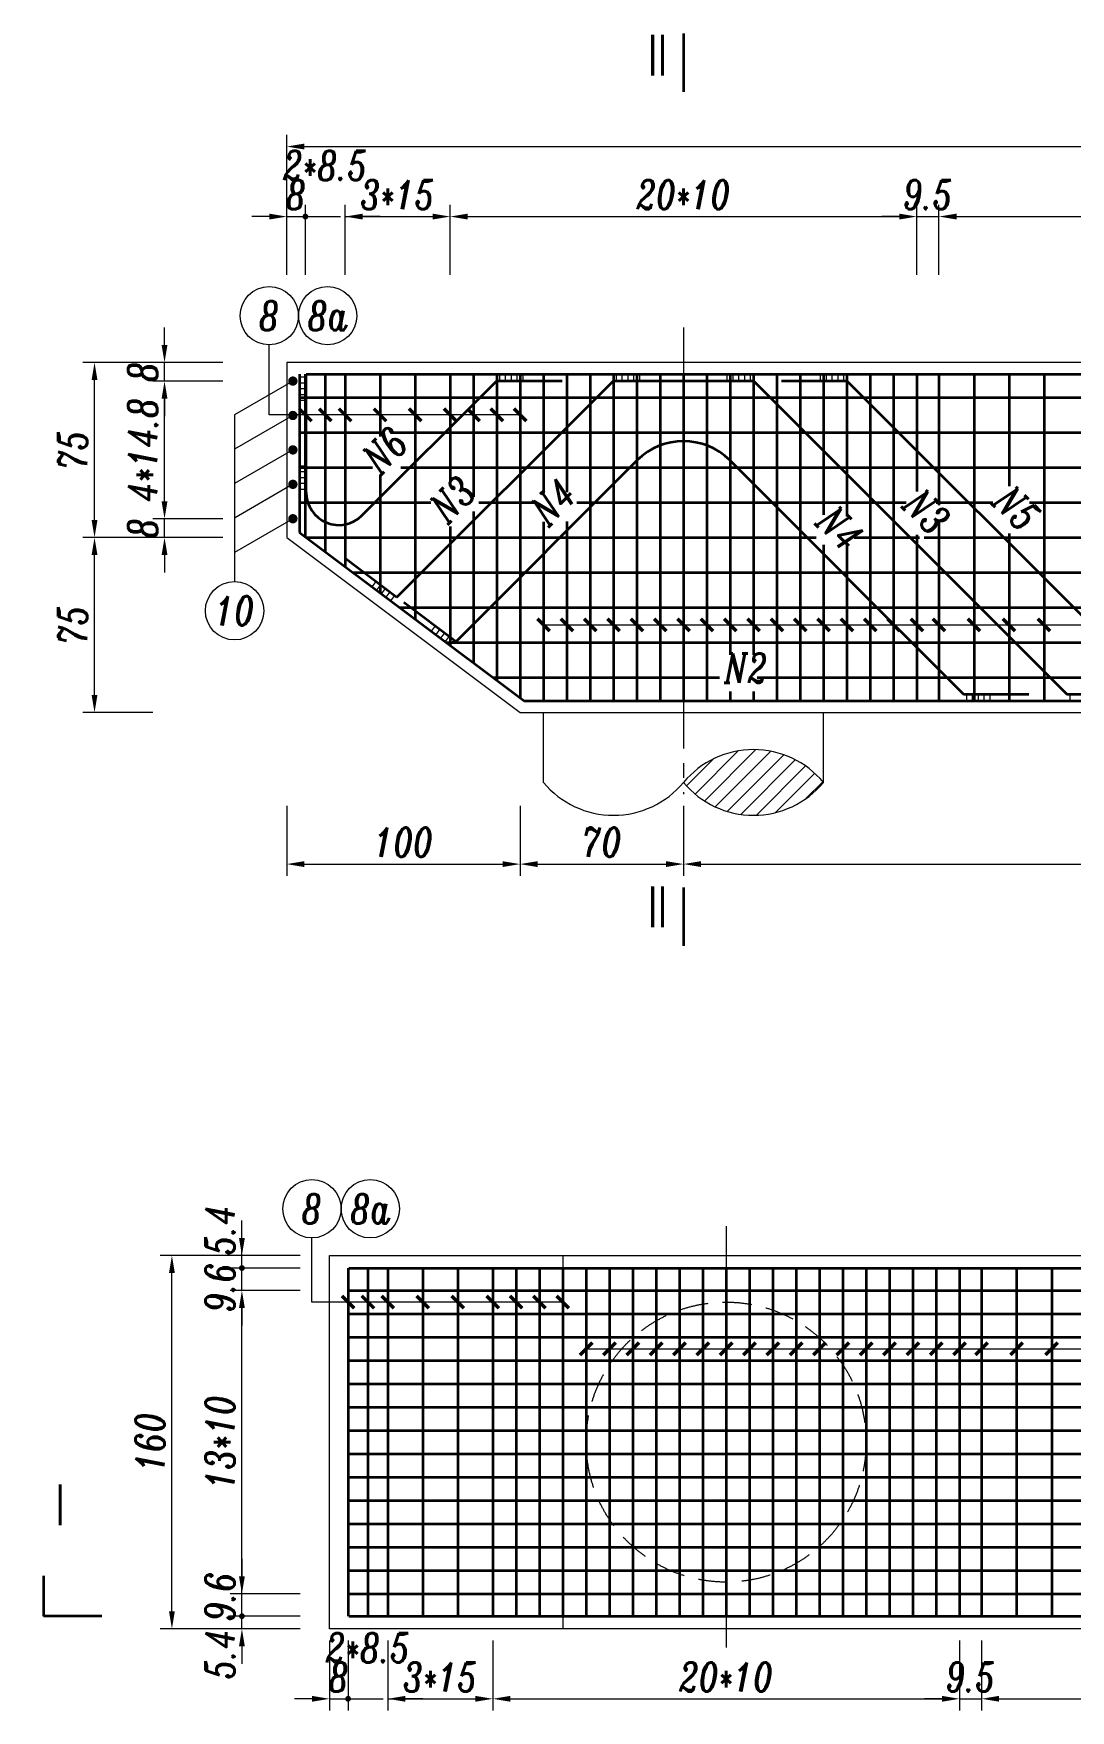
# Model space of a CAD drawing. Extents: x 8412 to 48776, y 491 to 18954.
# Drawn here: x 8412 to 12856, y 11209 to 18395 of the extents above; entities that cross this region are included whole.
import ezdxf
from ezdxf.enums import TextEntityAlignment as Align

# ---------------------------------------------------------------- set-up
doc = ezdxf.new("R2010")
doc.units = 0
doc.linetypes.add('CENTER', pattern=[50.8, 31.75, -6.35, 6.35, -6.35])
doc.linetypes.add('DASHED', pattern=[19.05, 12.7, -6.35])
for name, color, linetype, lineweight in [('填充', 4, 'Continuous', 15), ('工作线', 1, 'Continuous', 35), ('文字', 7, 'Continuous', 15), ('构造', 7, 'Continuous', 20), ('构造虚线', 6, 'DASHED', 20), ('标注', 3, 'Continuous', 15), ('轴线', 2, 'CENTER', 15), ('钢筋', 1, 'Continuous', 35)]:
    doc.layers.add(name, color=color, linetype=linetype, lineweight=lineweight)
doc.styles.add('标注', font='italc1.shx', dxfattribs={"width": 0.75, "bigfont": 'fsdb.shx'})
doc.dimstyles.new('DimStyle50', dxfattribs={"dimtxt": 125, "dimasz": 75, "dimexe": 50, "dimexo": 50, "dimgap": 31.25, "dimtad": 1, "dimdec": 1, "dimlfac": 0.1, "dimdsep": 46, "dimtxsty": '标注', "dimsah": 1, "dimcen": 0, "dimclrd": 256, "dimclre": 256, "dimclrt": 256, "dimadec": 1, "dimazin": 2, "dimtfac": 1, "dimtdec": 4, "dimtmove": 2, "dimatfit": 3, "dimfxl": 1, "dimtolj": 1, "dimtzin": 0, "dimlwd": -1, "dimlwe": -1, "dimarcsym": 0})

# ---------------------------------------------------------------- blocks, each defined once
blk = doc.blocks.new('Dot_User')
blk.add_line((0, 0), (-1, 0))
at = {"layer": '标注', "const_width": 0.1653, "flags": 128}
blk.add_lwpolyline([(-0.08265, 0, 1), (0.08265, 0, 1)], format="xyb", close=True, dxfattribs=at)
blk = doc.blocks.new('*D3')
at = {"layer": 'Defpoints', "color": 0}
for p in [(9680, 11558.52576), (9760, 11558.52576), (9760, 11258.52576)]:
    blk.add_point(p, dxfattribs=at)
at = {"layer": '标注'}
for p, q in [((9680, 11508.52576), (9680, 11208.52576)), ((9760, 11508.52576), (9760, 11208.52576)), ((9605, 11258.52576), (9530, 11258.52576)), ((9680, 11258.52576), (9760, 11258.52576)), ((9835, 11258.52576), (9910, 11258.52576))]:
    blk.add_line(p, q, dxfattribs=at)
blk.add_solid([(9605, 11271.02576), (9605, 11246.02576), (9680, 11258.52576)], dxfattribs=at)
at = {"layer": '标注', "xscale": 75, "yscale": 75, "zscale": 75, "rotation": 180}
blk.add_blockref('Dot_User', (9760, 11258.52576), dxfattribs=at)
at = {"layer": '标注', "insert": (9720, 11352.27676), "char_height": 125, "attachment_point": 5, "style": '标注'}
blk.add_mtext('\\A1;8', dxfattribs=at)
blk = doc.blocks.new('*D4')
at = {"layer": 'Defpoints', "color": 0}
for p in [(9760, 11558.52576), (9930, 11558.52576), (9930, 11258.52576)]:
    blk.add_point(p, dxfattribs=at)
at = {"layer": '标注'}
for p, q in [((9760, 11508.52576), (9760, 11208.52576)), ((9930, 11508.52576), (9930, 11208.52576)), ((9930, 11258.52576), (10080, 11258.52576)), ((10080, 11258.52576), (10005, 11258.52576))]:
    blk.add_line(p, q, dxfattribs=at)
blk.add_solid([(10005, 11271.02576), (10005, 11246.02576), (9930, 11258.52576)], dxfattribs=at)
at = {"layer": '标注', "insert": (9845, 11477.27676), "char_height": 125, "attachment_point": 5, "style": '标注'}
blk.add_mtext('\\A1;2*8.5', dxfattribs=at)
blk = doc.blocks.new('*D5')
at = {"layer": 'Defpoints', "color": 0}
for p in [(9930, 11558.52576), (10380, 11558.52576), (10380, 11258.52576)]:
    blk.add_point(p, dxfattribs=at)
at = {"layer": '标注'}
for p, q in [((9930, 11508.52576), (9930, 11208.52576)), ((10380, 11508.52576), (10380, 11208.52576)), ((10005, 11258.52576), (10305, 11258.52576))]:
    blk.add_line(p, q, dxfattribs=at)
for points in [[(10005, 11271.02576), (10005, 11246.02576), (9930, 11258.52576)], [(10305, 11271.02576), (10305, 11246.02576), (10380, 11258.52576)]]:
    blk.add_solid(points, dxfattribs=at)
at = {"layer": '标注', "insert": (10155, 11352.27676), "char_height": 125, "attachment_point": 5, "style": '标注'}
blk.add_mtext('\\A1;3*15', dxfattribs=at)
blk = doc.blocks.new('*D6')
at = {"layer": 'Defpoints', "color": 0}
for p in [(10380, 11558.52576), (12380, 11558.52576), (12380, 11258.52576)]:
    blk.add_point(p, dxfattribs=at)
at = {"layer": '标注'}
for p, q in [((10380, 11508.52576), (10380, 11208.52576)), ((12380, 11508.52576), (12380, 11208.52576)), ((10455, 11258.52576), (12305, 11258.52576))]:
    blk.add_line(p, q, dxfattribs=at)
for points in [[(10455, 11271.02576), (10455, 11246.02576), (10380, 11258.52576)], [(12305, 11271.02576), (12305, 11246.02576), (12380, 11258.52576)]]:
    blk.add_solid(points, dxfattribs=at)
at = {"layer": '标注', "insert": (11380, 11352.27676), "char_height": 125, "attachment_point": 5, "style": '标注'}
blk.add_mtext('\\A1;20*10', dxfattribs=at)
blk = doc.blocks.new('*D7')
at = {"layer": 'Defpoints', "color": 0}
for p in [(12380, 11558.52576), (12475, 11558.52576), (12475, 11258.52576)]:
    blk.add_point(p, dxfattribs=at)
at = {"layer": '标注'}
for p, q in [((12380, 11508.52576), (12380, 11208.52576)), ((12475, 11508.52576), (12475, 11208.52576)), ((12305, 11258.52576), (12230, 11258.52576)), ((12380, 11258.52576), (12475, 11258.52576)), ((12550, 11258.52576), (12625, 11258.52576))]:
    blk.add_line(p, q, dxfattribs=at)
for points in [[(12305, 11271.02576), (12305, 11246.02576), (12380, 11258.52576)], [(12550, 11271.02576), (12550, 11246.02576), (12475, 11258.52576)]]:
    blk.add_solid(points, dxfattribs=at)
at = {"layer": '标注', "insert": (12427.5, 11352.27676), "char_height": 125, "attachment_point": 5, "style": '标注'}
blk.add_mtext('\\A1;9.5', dxfattribs=at)
blk = doc.blocks.new('*D8')
at = {"layer": 'Defpoints', "color": 0}
for p in [(12475, 11558.52576), (15025, 11558.52576), (15025, 11258.52576)]:
    blk.add_point(p, dxfattribs=at)
at = {"layer": '标注'}
for p, q in [((12475, 11508.52576), (12475, 11208.52576)), ((15025, 11508.52576), (15025, 11208.52576)), ((12550, 11258.52576), (14950, 11258.52576))]:
    blk.add_line(p, q, dxfattribs=at)
for points in [[(12550, 11271.02576), (12550, 11246.02576), (12475, 11258.52576)], [(14950, 11271.02576), (14950, 11246.02576), (15025, 11258.52576)]]:
    blk.add_solid(points, dxfattribs=at)
at = {"layer": '标注', "insert": (13750, 11352.27676), "char_height": 125, "attachment_point": 5, "style": '标注'}
blk.add_mtext('\\A1;17*15', dxfattribs=at)
blk = doc.blocks.new('*D34')
at = {"layer": 'Defpoints', "color": 0}
for p in [(9305, 11612.52576), (9605, 11612.52576), (9605, 11558.52576)]:
    blk.add_point(p, dxfattribs=at)
at = {"layer": '标注'}
for p, q in [((9305, 11687.52576), (9305, 11762.52576)), ((9555, 11612.52576), (9255, 11612.52576)), ((9305, 11558.52576), (9305, 11612.52576)), ((9555, 11558.52576), (9255, 11558.52576)), ((9305, 11483.52576), (9305, 11408.52576))]:
    blk.add_line(p, q, dxfattribs=at)
blk.add_solid([(9292.5, 11483.52576), (9317.5, 11483.52576), (9305, 11558.52576)], dxfattribs=at)
at = {"layer": '标注', "xscale": 75, "yscale": 75, "zscale": 75, "rotation": 270}
blk.add_blockref('Dot_User', (9305, 11612.52576), dxfattribs=at)
at = {"layer": '标注', "insert": (9211.249, 11449.820403), "char_height": 125, "attachment_point": 5, "rotation": 90, "style": '标注'}
blk.add_mtext('\\A1;5.4', dxfattribs=at)
blk = doc.blocks.new('*D35')
at = {"layer": 'Defpoints', "color": 0}
for p in [(9305, 11708.52576), (9605, 11708.52576), (9605, 11612.52576)]:
    blk.add_point(p, dxfattribs=at)
at = {"layer": '标注'}
for p, q in [((9305, 11858.52576), (9305, 11783.52576)), ((9305, 11708.52576), (9305, 11858.52576)), ((9555, 11708.52576), (9255, 11708.52576)), ((9555, 11612.52576), (9255, 11612.52576))]:
    blk.add_line(p, q, dxfattribs=at)
blk.add_solid([(9292.5, 11783.52576), (9317.5, 11783.52576), (9305, 11708.52576)], dxfattribs=at)
at = {"layer": '标注', "insert": (9211.249, 11696.231118), "char_height": 125, "attachment_point": 5, "rotation": 90, "style": '标注'}
blk.add_mtext('\\A1;9.6', dxfattribs=at)
blk = doc.blocks.new('*D36')
at = {"layer": 'Defpoints', "color": 0}
for p in [(9305, 13008.52576), (9605, 13008.52576), (9605, 11708.52576)]:
    blk.add_point(p, dxfattribs=at)
at = {"layer": '标注'}
for p, q in [((9555, 13008.52576), (9255, 13008.52576)), ((9305, 11783.52576), (9305, 12933.52576)), ((9555, 11708.52576), (9255, 11708.52576))]:
    blk.add_line(p, q, dxfattribs=at)
for points in [[(9292.5, 12933.52576), (9317.5, 12933.52576), (9305, 13008.52576)], [(9292.5, 11783.52576), (9317.5, 11783.52576), (9305, 11708.52576)]]:
    blk.add_solid(points, dxfattribs=at)
at = {"layer": '标注', "insert": (9211.25, 12358.52576), "char_height": 125, "attachment_point": 5, "rotation": 90, "style": '标注'}
blk.add_mtext('\\A1;13*10', dxfattribs=at)
blk = doc.blocks.new('*D37')
at = {"layer": 'Defpoints', "color": 0}
for p in [(9305, 13104.52576), (9605, 13104.52576), (9605, 13008.52576)]:
    blk.add_point(p, dxfattribs=at)
at = {"layer": '标注'}
for p, q in [((9305, 13179.52576), (9305, 13254.52576)), ((9555, 13104.52576), (9255, 13104.52576)), ((9305, 13008.52576), (9305, 13104.52576)), ((9555, 13008.52576), (9255, 13008.52576)), ((9305, 12933.52576), (9305, 12858.52576))]:
    blk.add_line(p, q, dxfattribs=at)
blk.add_solid([(9292.5, 12933.52576), (9317.5, 12933.52576), (9305, 13008.52576)], dxfattribs=at)
at = {"layer": '标注', "xscale": 75, "yscale": 75, "zscale": 75, "rotation": 270}
blk.add_blockref('Dot_User', (9305, 13104.52576), dxfattribs=at)
at = {"layer": '标注', "insert": (9211.249, 13020.820403), "char_height": 125, "attachment_point": 5, "rotation": 90, "style": '标注'}
blk.add_mtext('\\A1;9.6', dxfattribs=at)
blk = doc.blocks.new('*D38')
at = {"layer": 'Defpoints', "color": 0}
for p in [(9305, 13158.52576), (9605, 13158.52576), (9605, 13104.52576)]:
    blk.add_point(p, dxfattribs=at)
at = {"layer": '标注'}
for p, q in [((9305, 13233.52576), (9305, 13308.52576)), ((9555, 13158.52576), (9255, 13158.52576)), ((9555, 13104.52576), (9255, 13104.52576))]:
    blk.add_line(p, q, dxfattribs=at)
blk.add_solid([(9292.5, 13233.52576), (9317.5, 13233.52576), (9305, 13158.52576)], dxfattribs=at)
at = {"layer": '标注', "insert": (9211.249, 13267.231118), "char_height": 125, "attachment_point": 5, "rotation": 90, "style": '标注'}
blk.add_mtext('\\A1;5.4', dxfattribs=at)
blk = doc.blocks.new('*D39')
at = {"layer": 'Defpoints', "color": 0}
for p in [(9005, 13158.52576), (9305, 13158.52576), (9305, 11558.52576)]:
    blk.add_point(p, dxfattribs=at)
at = {"layer": '标注'}
for p, q in [((9255, 13158.52576), (8955, 13158.52576)), ((9005, 11633.52576), (9005, 13083.52576)), ((9255, 11558.52576), (8955, 11558.52576))]:
    blk.add_line(p, q, dxfattribs=at)
for points in [[(8992.5, 13083.52576), (9017.5, 13083.52576), (9005, 13158.52576)], [(8992.5, 11633.52576), (9017.5, 11633.52576), (9005, 11558.52576)]]:
    blk.add_solid(points, dxfattribs=at)
at = {"layer": '标注', "insert": (8911.25, 12358.52576), "char_height": 125, "attachment_point": 5, "rotation": 90, "style": '标注'}
blk.add_mtext('\\A1;160', dxfattribs=at)
blk = doc.blocks.new('*D57')
at = {"layer": 'Defpoints', "color": 0}
for p in [(9497.1875, 15135.57538), (10497.1875, 15135.57538), (10497.1875, 14835.57538)]:
    blk.add_point(p, dxfattribs=at)
at = {"layer": '标注'}
for p, q in [((9497.1875, 15085.57538), (9497.1875, 14785.57538)), ((10497.1875, 15085.57538), (10497.1875, 14785.57538)), ((9572.1875, 14835.57538), (10422.1875, 14835.57538))]:
    blk.add_line(p, q, dxfattribs=at)
for points in [[(9572.1875, 14848.07538), (9572.1875, 14823.07538), (9497.1875, 14835.57538)], [(10422.1875, 14848.07538), (10422.1875, 14823.07538), (10497.1875, 14835.57538)]]:
    blk.add_solid(points, dxfattribs=at)
at = {"layer": '标注', "insert": (9997.1875, 14929.32538), "char_height": 125, "attachment_point": 5, "style": '标注'}
blk.add_mtext('\\A1;100', dxfattribs=at)
blk = doc.blocks.new('*D58')
at = {"layer": 'Defpoints', "color": 0}
for p in [(10497.1875, 15135.57538), (11197.1875, 15135.57538), (11197.1875, 14835.57538)]:
    blk.add_point(p, dxfattribs=at)
at = {"layer": '标注'}
for p, q in [((10497.1875, 15085.57538), (10497.1875, 14785.57538)), ((11197.1875, 15085.57538), (11197.1875, 14785.57538)), ((10572.1875, 14835.57538), (11122.1875, 14835.57538))]:
    blk.add_line(p, q, dxfattribs=at)
for points in [[(10572.1875, 14848.07538), (10572.1875, 14823.07538), (10497.1875, 14835.57538)], [(11122.1875, 14848.07538), (11122.1875, 14823.07538), (11197.1875, 14835.57538)]]:
    blk.add_solid(points, dxfattribs=at)
at = {"layer": '标注', "insert": (10847.1875, 14929.32538), "char_height": 125, "attachment_point": 5, "style": '标注'}
blk.add_mtext('\\A1;70', dxfattribs=at)
blk = doc.blocks.new('*D59')
at = {"layer": 'Defpoints', "color": 0}
for p in [(11197.1875, 15135.57538), (15937.1875, 15135.57538), (15937.1875, 14835.57538)]:
    blk.add_point(p, dxfattribs=at)
at = {"layer": '标注'}
for p, q in [((11197.1875, 15085.57538), (11197.1875, 14785.57538)), ((15937.1875, 15085.57538), (15937.1875, 14785.57538)), ((11272.1875, 14835.57538), (15862.1875, 14835.57538))]:
    blk.add_line(p, q, dxfattribs=at)
for points in [[(11272.1875, 14848.07538), (11272.1875, 14823.07538), (11197.1875, 14835.57538)], [(15862.1875, 14848.07538), (15862.1875, 14823.07538), (15937.1875, 14835.57538)]]:
    blk.add_solid(points, dxfattribs=at)
at = {"layer": '标注', "insert": (13567.1875, 14929.32538), "char_height": 125, "attachment_point": 5, "style": '标注'}
blk.add_mtext('\\A1;474', dxfattribs=at)
blk = doc.blocks.new('*D62')
at = {"layer": 'Defpoints', "color": 0}
for p in [(9577.1875, 17610.57538), (9497.1875, 17310.57538), (9577.1875, 17310.57538)]:
    blk.add_point(p, dxfattribs=at)
at = {"layer": '标注'}
for p, q in [((9422.1875, 17610.57538), (9347.1875, 17610.57538)), ((9497.1875, 17360.57538), (9497.1875, 17660.57538)), ((9497.1875, 17610.57538), (9577.1875, 17610.57538)), ((9577.1875, 17360.57538), (9577.1875, 17660.57538)), ((9652.1875, 17610.57538), (9727.1875, 17610.57538))]:
    blk.add_line(p, q, dxfattribs=at)
blk.add_solid([(9422.1875, 17623.07538), (9422.1875, 17598.07538), (9497.1875, 17610.57538)], dxfattribs=at)
at = {"layer": '标注', "xscale": 75, "yscale": 75, "zscale": 75, "rotation": 180}
blk.add_blockref('Dot_User', (9577.1875, 17610.57538), dxfattribs=at)
at = {"layer": '标注', "insert": (9537.1875, 17704.32638), "char_height": 125, "attachment_point": 5, "style": '标注'}
blk.add_mtext('\\A1;8', dxfattribs=at)
blk = doc.blocks.new('*D63')
at = {"layer": 'Defpoints', "color": 0}
for p in [(9747.1875, 17610.57538), (9577.1875, 17310.57538), (9747.1875, 17310.57538)]:
    blk.add_point(p, dxfattribs=at)
at = {"layer": '标注'}
for p, q in [((9577.1875, 17360.57538), (9577.1875, 17660.57538)), ((9747.1875, 17360.57538), (9747.1875, 17660.57538)), ((9747.1875, 17610.57538), (9897.1875, 17610.57538)), ((9897.1875, 17610.57538), (9822.1875, 17610.57538))]:
    blk.add_line(p, q, dxfattribs=at)
blk.add_solid([(9822.1875, 17623.07538), (9822.1875, 17598.07538), (9747.1875, 17610.57538)], dxfattribs=at)
at = {"layer": '标注', "insert": (9662.1875, 17829.32638), "char_height": 125, "attachment_point": 5, "style": '标注'}
blk.add_mtext('\\A1;2*8.5', dxfattribs=at)
blk = doc.blocks.new('*D64')
at = {"layer": 'Defpoints', "color": 0}
for p in [(10197.1875, 17610.57538), (9747.1875, 17310.57538), (10197.1875, 17310.57538)]:
    blk.add_point(p, dxfattribs=at)
at = {"layer": '标注'}
for p, q in [((9747.1875, 17360.57538), (9747.1875, 17660.57538)), ((9822.1875, 17610.57538), (10122.1875, 17610.57538)), ((10197.1875, 17360.57538), (10197.1875, 17660.57538))]:
    blk.add_line(p, q, dxfattribs=at)
for points in [[(9822.1875, 17623.07538), (9822.1875, 17598.07538), (9747.1875, 17610.57538)], [(10122.1875, 17623.07538), (10122.1875, 17598.07538), (10197.1875, 17610.57538)]]:
    blk.add_solid(points, dxfattribs=at)
at = {"layer": '标注', "insert": (9972.1875, 17704.32538), "char_height": 125, "attachment_point": 5, "style": '标注'}
blk.add_mtext('\\A1;3*15', dxfattribs=at)
blk = doc.blocks.new('*D65')
at = {"layer": 'Defpoints', "color": 0}
for p in [(12197.1875, 17610.57538), (10197.1875, 17310.57538), (12197.1875, 17310.57538)]:
    blk.add_point(p, dxfattribs=at)
at = {"layer": '标注'}
for p, q in [((10197.1875, 17360.57538), (10197.1875, 17660.57538)), ((10272.1875, 17610.57538), (12122.1875, 17610.57538)), ((12197.1875, 17360.57538), (12197.1875, 17660.57538))]:
    blk.add_line(p, q, dxfattribs=at)
for points in [[(10272.1875, 17623.07538), (10272.1875, 17598.07538), (10197.1875, 17610.57538)], [(12122.1875, 17623.07538), (12122.1875, 17598.07538), (12197.1875, 17610.57538)]]:
    blk.add_solid(points, dxfattribs=at)
at = {"layer": '标注', "insert": (11197.1875, 17704.32538), "char_height": 125, "attachment_point": 5, "style": '标注'}
blk.add_mtext('\\A1;20*10', dxfattribs=at)
blk = doc.blocks.new('*D66')
at = {"layer": 'Defpoints', "color": 0}
for p in [(12292.1875, 17610.57538), (12197.1875, 17310.57538), (12292.1875, 17310.57538)]:
    blk.add_point(p, dxfattribs=at)
at = {"layer": '标注'}
for p, q in [((12122.1875, 17610.57538), (12047.1875, 17610.57538)), ((12197.1875, 17360.57538), (12197.1875, 17660.57538)), ((12197.1875, 17610.57538), (12292.1875, 17610.57538)), ((12292.1875, 17360.57538), (12292.1875, 17660.57538)), ((12367.1875, 17610.57538), (12442.1875, 17610.57538))]:
    blk.add_line(p, q, dxfattribs=at)
for points in [[(12122.1875, 17623.07538), (12122.1875, 17598.07538), (12197.1875, 17610.57538)], [(12367.1875, 17623.07538), (12367.1875, 17598.07538), (12292.1875, 17610.57538)]]:
    blk.add_solid(points, dxfattribs=at)
at = {"layer": '标注', "insert": (12244.6875, 17704.32638), "char_height": 125, "attachment_point": 5, "style": '标注'}
blk.add_mtext('\\A1;9.5', dxfattribs=at)
blk = doc.blocks.new('*D67')
at = {"layer": 'Defpoints', "color": 0}
for p in [(14842.1875, 17610.57538), (12292.1875, 17310.57538), (14842.1875, 17310.57538)]:
    blk.add_point(p, dxfattribs=at)
at = {"layer": '标注'}
for p, q in [((12292.1875, 17360.57538), (12292.1875, 17660.57538)), ((12367.1875, 17610.57538), (14767.1875, 17610.57538)), ((14842.1875, 17360.57538), (14842.1875, 17660.57538))]:
    blk.add_line(p, q, dxfattribs=at)
for points in [[(12367.1875, 17623.07538), (12367.1875, 17598.07538), (12292.1875, 17610.57538)], [(14767.1875, 17623.07538), (14767.1875, 17598.07538), (14842.1875, 17610.57538)]]:
    blk.add_solid(points, dxfattribs=at)
at = {"layer": '标注', "insert": (13567.1875, 17704.32538), "char_height": 125, "attachment_point": 5, "style": '标注'}
blk.add_mtext('\\A1;17*15', dxfattribs=at)
blk = doc.blocks.new('*D73')
at = {"layer": 'Defpoints', "color": 0}
for p in [(17637.2, 17910.6), (9497.2, 17610.6), (17637.2, 17610.6)]:
    blk.add_point(p, dxfattribs=at)
at = {"layer": '标注'}
for p, q in [((9497.2, 17660.6), (9497.2, 17960.6)), ((9572.2, 17910.6), (17562.2, 17910.6)), ((17637.2, 17660.6), (17637.2, 17960.6))]:
    blk.add_line(p, q, dxfattribs=at)
for points in [[(9572.2, 17923.1), (9572.2, 17898.1), (9497.2, 17910.6)], [(17562.2, 17923.1), (17562.2, 17898.1), (17637.2, 17910.6)]]:
    blk.add_solid(points, dxfattribs=at)
at = {"layer": '标注', "insert": (13567.2, 18004.3), "char_height": 125, "attachment_point": 5, "style": '标注'}
blk.add_mtext('\\A1;814', dxfattribs=at)
blk = doc.blocks.new('*D74')
at = {"layer": 'Defpoints', "color": 0}
for p in [(8973.4375, 16315.57538), (9273.4375, 16315.57538), (9273.4375, 16235.57538)]:
    blk.add_point(p, dxfattribs=at)
at = {"layer": '标注'}
for p, q in [((8973.4375, 16390.57538), (8973.4375, 16465.57538)), ((9223.4375, 16315.57538), (8923.4375, 16315.57538)), ((8973.4375, 16235.57538), (8973.4375, 16315.57538)), ((9223.4375, 16235.57538), (8923.4375, 16235.57538)), ((8973.4375, 16160.57538), (8973.4375, 16085.57538))]:
    blk.add_line(p, q, dxfattribs=at)
for points in [[(8960.9375, 16390.57538), (8985.9375, 16390.57538), (8973.4375, 16315.57538)], [(8960.9375, 16160.57538), (8985.9375, 16160.57538), (8973.4375, 16235.57538)]]:
    blk.add_solid(points, dxfattribs=at)
at = {"layer": '标注', "insert": (8879.6865, 16275.57538), "char_height": 125, "attachment_point": 5, "rotation": 90, "style": '标注'}
blk.add_mtext('\\A1;8', dxfattribs=at)
blk = doc.blocks.new('*D75')
at = {"layer": 'Defpoints', "color": 0}
for p in [(8973.4375, 16905.57538), (9273.4375, 16905.57538), (9273.4375, 16315.57538)]:
    blk.add_point(p, dxfattribs=at)
at = {"layer": '标注'}
for p, q in [((9223.4375, 16905.57538), (8923.4375, 16905.57538)), ((8973.4375, 16390.57538), (8973.4375, 16830.57538)), ((9223.4375, 16315.57538), (8923.4375, 16315.57538))]:
    blk.add_line(p, q, dxfattribs=at)
for points in [[(8960.9375, 16830.57538), (8985.9375, 16830.57538), (8973.4375, 16905.57538)], [(8960.9375, 16390.57538), (8985.9375, 16390.57538), (8973.4375, 16315.57538)]]:
    blk.add_solid(points, dxfattribs=at)
at = {"layer": '标注', "insert": (8879.6875, 16610.57538), "char_height": 125, "attachment_point": 5, "rotation": 90, "style": '标注'}
blk.add_mtext('\\A1;4*14.8', dxfattribs=at)
blk = doc.blocks.new('*D76')
at = {"layer": 'Defpoints', "color": 0}
for p in [(8973.4375, 16985.57538), (9273.4375, 16985.57538), (9273.4375, 16905.57538)]:
    blk.add_point(p, dxfattribs=at)
at = {"layer": '标注'}
for p, q in [((8973.4375, 17060.57538), (8973.4375, 17135.57538)), ((9223.4375, 16985.57538), (8923.4375, 16985.57538)), ((8973.4375, 16905.57538), (8973.4375, 16985.57538)), ((9223.4375, 16905.57538), (8923.4375, 16905.57538)), ((8973.4375, 16830.57538), (8973.4375, 16755.57538))]:
    blk.add_line(p, q, dxfattribs=at)
for points in [[(8960.9375, 17060.57538), (8985.9375, 17060.57538), (8973.4375, 16985.57538)], [(8960.9375, 16830.57538), (8985.9375, 16830.57538), (8973.4375, 16905.57538)]]:
    blk.add_solid(points, dxfattribs=at)
at = {"layer": '标注', "insert": (8879.6865, 16945.57538), "char_height": 125, "attachment_point": 5, "rotation": 90, "style": '标注'}
blk.add_mtext('\\A1;8', dxfattribs=at)
blk = doc.blocks.new('*D77')
at = {"layer": 'Defpoints', "color": 0}
for p in [(8673.4375, 16235.57538), (8973.4375, 16235.57538), (8973.4375, 15485.57538)]:
    blk.add_point(p, dxfattribs=at)
at = {"layer": '标注'}
for p, q in [((8923.4375, 16235.57538), (8623.4375, 16235.57538)), ((8673.4375, 15560.57538), (8673.4375, 16160.57538)), ((8923.4375, 15485.57538), (8623.4375, 15485.57538))]:
    blk.add_line(p, q, dxfattribs=at)
for points in [[(8660.9375, 16160.57538), (8685.9375, 16160.57538), (8673.4375, 16235.57538)], [(8660.9375, 15560.57538), (8685.9375, 15560.57538), (8673.4375, 15485.57538)]]:
    blk.add_solid(points, dxfattribs=at)
at = {"layer": '标注', "insert": (8579.6875, 15860.57538), "char_height": 125, "attachment_point": 5, "rotation": 90, "style": '标注'}
blk.add_mtext('\\A1;75', dxfattribs=at)
blk = doc.blocks.new('*D78')
at = {"layer": 'Defpoints', "color": 0}
for p in [(8673.4375, 16985.57538), (8973.4375, 16985.57538), (8973.4375, 16235.57538)]:
    blk.add_point(p, dxfattribs=at)
at = {"layer": '标注'}
for p, q in [((8923.4375, 16985.57538), (8623.4375, 16985.57538)), ((8673.4375, 16310.57538), (8673.4375, 16910.57538)), ((8923.4375, 16235.57538), (8623.4375, 16235.57538))]:
    blk.add_line(p, q, dxfattribs=at)
for points in [[(8660.9375, 16910.57538), (8685.9375, 16910.57538), (8673.4375, 16985.57538)], [(8660.9375, 16310.57538), (8685.9375, 16310.57538), (8673.4375, 16235.57538)]]:
    blk.add_solid(points, dxfattribs=at)
at = {"layer": '标注', "insert": (8579.6875, 16610.57538), "char_height": 125, "attachment_point": 5, "rotation": 90, "style": '标注'}
blk.add_mtext('\\A1;75', dxfattribs=at)

msp = doc.modelspace()

# ---------------------------------------------------------------- hatches: boundary and pattern name
at = {"layer": '填充'}
h = msp.add_hatch(dxfattribs=at)
h.set_pattern_fill('ANSI31', color=256, scale=15.748, style=0)
edge = h.paths.add_edge_path()
edge.add_arc((11497.19, 15434.77), 390, -140.284863, -39.715137)
edge.add_arc((11497.19, 14936.38), 390, 39.715137, 140.284863)

# ---------------------------------------------------------------- linework, layer by layer
at = {"layer": '工作线'}
for p, q in [((11197.19, 18394.95), (11197.19, 18144.95)), ((11197.19, 14735.58), (11197.19, 14485.58)), ((8455, 11785.62), (8455, 11612.53)), ((8705, 11612.53), (8455, 11612.53))]:
    msp.add_line(p, q, dxfattribs=at)
msp.add_solid([(8463.75, 11882.53), (8463.75, 11778.55), (8412.08, 11748.72), (8463.75, 11882.53)], dxfattribs=at)
at = {"layer": '文字'}
for p, q in [((9552.19, 16923.08), (9580.59, 16923.08)), ((9552.19, 16898.08), (9580.59, 16898.08)), ((10409.69, 16907.18), (10409.69, 16935.58)), ((10434.69, 16907.18), (10434.69, 16935.58)), ((10459.69, 16907.18), (10459.69, 16935.58)), ((10484.69, 16907.18), (10484.69, 16935.58)), ((10509.69, 16907.18), (10509.69, 16935.58)), ((10909.69, 16907.18), (10909.69, 16935.58)), ((10934.69, 16907.18), (10934.69, 16935.58)), ((10959.69, 16907.18), (10959.69, 16935.58)), ((10984.69, 16907.18), (10984.69, 16935.58)), ((11009.69, 16907.18), (11009.69, 16935.58)), ((11384.69, 16907.18), (11384.69, 16935.58)), ((11409.69, 16907.18), (11409.69, 16935.58)), ((11434.69, 16907.18), (11434.69, 16935.58)), ((11459.69, 16907.18), (11459.69, 16935.58)), ((11484.69, 16907.18), (11484.69, 16935.58)), ((11784.69, 16907.18), (11784.69, 16935.58)), ((11809.69, 16907.18), (11809.69, 16935.58)), ((11834.69, 16907.18), (11834.69, 16935.58)), ((11859.69, 16907.18), (11859.69, 16935.58)), ((11884.69, 16907.18), (11884.69, 16935.58)), ((9552.19, 16873.08), (9580.59, 16873.08)), ((9552.19, 16848.08), (9580.59, 16848.08)), ((9552.19, 16823.08), (9580.59, 16823.08)), ((9580.59, 16541.07), (9552.19, 16541.07)), ((9580.59, 16516.07), (9552.19, 16516.07)), ((9580.59, 16491.07), (9552.19, 16491.07)), ((9580.59, 16466.07), (9552.19, 16466.07)), ((9580.59, 16441.07), (9552.19, 16441.07)), ((9879.42, 16046.9), (9862.38, 16024.18)), ((9899.42, 16031.9), (9882.38, 16009.18)), ((9919.42, 16016.9), (9902.38, 15994.18)), ((9939.42, 16001.9), (9922.38, 15979.18)), ((9959.42, 15986.9), (9942.38, 15964.18)), ((10132.67, 15856.96), (10115.63, 15834.24)), ((10152.67, 15841.96), (10135.63, 15819.24)), ((10172.67, 15826.96), (10155.63, 15804.24)), ((10192.67, 15811.96), (10175.63, 15789.24)), ((10212.67, 15796.96), (10195.63, 15774.24)), ((12409.69, 15563.98), (12409.69, 15535.58)), ((12434.69, 15563.98), (12434.69, 15535.58)), ((12459.69, 15563.98), (12459.69, 15535.58)), ((12484.69, 15563.98), (12484.69, 15535.58)), ((12509.69, 15563.98), (12509.69, 15535.58)), ((12852.89, 15563.98), (12852.89, 15535.58))]:
    msp.add_line(p, q, dxfattribs=at)
at = {"layer": '构造'}
for p, q in [((9497.19, 16985.58), (9497.19, 16235.58)), ((13567.19, 16985.58), (9497.19, 16985.58)), ((9497.19, 16235.58), (10497.19, 15485.58)), ((10497.19, 15485.58), (13567.19, 15485.58)), ((10597.19, 15185.58), (10597.19, 15485.58)), ((11797.19, 15185.58), (11797.19, 15485.58)), ((9680, 13158.53), (17820, 13158.53)), ((9680, 11558.53), (9680, 13158.53)), ((17820, 11558.53), (9680, 11558.53))]:
    msp.add_line(p, q, dxfattribs=at)
at = {"layer": '构造虚线', "ltscale": 9.84252}
msp.add_line((10680, 13158.53), (10680, 11558.53), dxfattribs=at)
msp.add_circle((11380, 12358.53), 600, dxfattribs=at)
at = {"layer": '标注'}
for p, q in [((9422.19, 16760.58), (9422.19, 17060.58)), ((9523.44, 16905.58), (9273.44, 16761.24)), ((9273.44, 16761.24), (9273.44, 16046.24)), ((9523.44, 16758.08), (9273.44, 16613.74)), ((10497.19, 16760.58), (9422.19, 16760.58)), ((9523.44, 16610.58), (9273.44, 16466.24)), ((9523.44, 16463.08), (9273.44, 16318.74)), ((9523.44, 16315.58), (9273.44, 16171.24)), ((10597.19, 15860.58), (16537.19, 15860.58)), ((9605, 12958.53), (9605, 13233.53)), ((10680, 12958.53), (9605, 12958.53)), ((10780, 12758.53), (16720, 12758.53))]:
    msp.add_line(p, q, dxfattribs=at)
at = {"layer": '标注', "const_width": 15, "flags": 128}
for points in [[(9603.7, 16734.06), (9550.67, 16787.09)], [(9688.7, 16734.06), (9635.67, 16787.09)], [(9773.7, 16734.06), (9720.67, 16787.09)], [(9923.7, 16734.06), (9870.67, 16787.09)], [(10073.7, 16734.06), (10020.67, 16787.09)], [(10223.7, 16734.06), (10170.67, 16787.09)], [(10323.7, 16734.06), (10270.67, 16787.09)], [(10423.7, 16734.06), (10370.67, 16787.09)], [(10523.7, 16734.06), (10470.67, 16787.09)], [(10570.67, 15887.09), (10623.7, 15834.06)], [(10670.67, 15887.09), (10723.7, 15834.06)], [(10770.67, 15887.09), (10823.7, 15834.06)], [(10870.67, 15887.09), (10923.7, 15834.06)], [(10970.67, 15887.09), (11023.7, 15834.06)], [(11070.67, 15887.09), (11123.7, 15834.06)], [(11170.67, 15887.09), (11223.7, 15834.06)], [(11270.67, 15887.09), (11323.7, 15834.06)], [(11370.67, 15887.09), (11423.7, 15834.06)], [(11470.67, 15887.09), (11523.7, 15834.06)], [(11570.67, 15887.09), (11623.7, 15834.06)], [(11670.67, 15887.09), (11723.7, 15834.06)], [(11770.67, 15887.09), (11823.7, 15834.06)], [(11870.67, 15887.09), (11923.7, 15834.06)], [(11970.67, 15887.09), (12023.7, 15834.06)], [(12070.67, 15887.09), (12123.7, 15834.06)], [(12170.67, 15887.09), (12223.7, 15834.06)], [(12265.67, 15887.09), (12318.7, 15834.06)], [(12415.67, 15887.09), (12468.7, 15834.06)], [(12565.67, 15887.09), (12618.7, 15834.06)], [(12715.67, 15887.09), (12768.7, 15834.06)], [(9786.52, 12932.01), (9733.48, 12985.04)], [(9871.52, 12932.01), (9818.48, 12985.04)], [(9956.52, 12932.01), (9903.48, 12985.04)], [(10106.52, 12932.01), (10053.48, 12985.04)], [(10256.52, 12932.01), (10203.48, 12985.04)], [(10406.52, 12932.01), (10353.48, 12985.04)], [(10506.52, 12932.01), (10453.48, 12985.04)], [(10606.52, 12932.01), (10553.48, 12985.04)], [(10706.52, 12932.01), (10653.48, 12985.04)], [(10753.48, 12732.01), (10806.52, 12785.04)], [(10853.48, 12732.01), (10906.52, 12785.04)], [(10953.48, 12732.01), (11006.52, 12785.04)], [(11053.48, 12732.01), (11106.52, 12785.04)], [(11153.48, 12732.01), (11206.52, 12785.04)], [(11253.48, 12732.01), (11306.52, 12785.04)], [(11353.48, 12732.01), (11406.52, 12785.04)], [(11453.48, 12732.01), (11506.52, 12785.04)], [(11553.48, 12732.01), (11606.52, 12785.04)], [(11653.48, 12732.01), (11706.52, 12785.04)], [(11753.48, 12732.01), (11806.52, 12785.04)], [(11853.48, 12732.01), (11906.52, 12785.04)], [(11953.48, 12732.01), (12006.52, 12785.04)], [(12053.48, 12732.01), (12106.52, 12785.04)], [(12153.48, 12732.01), (12206.52, 12785.04)], [(12253.48, 12732.01), (12306.52, 12785.04)], [(12353.48, 12732.01), (12406.52, 12785.04)], [(12448.48, 12732.01), (12501.52, 12785.04)], [(12598.48, 12732.01), (12651.52, 12785.04)], [(12748.48, 12732.01), (12801.52, 12785.04)]]:
    msp.add_lwpolyline(points, dxfattribs=at)
at = {"layer": '标注'}
for centre in [(9422.19, 17185.58), (9672.19, 17185.58), (9273.44, 15921.24), (9605, 13358.53), (9855, 13358.53)]:
    msp.add_circle(centre, 125, dxfattribs=at)
for centre, start, end in [((11497.19, 14936.38), 39.715137, 140.284863), ((10897.19, 15434.77), 219.715137, 320.284863), ((11497.19, 15434.77), 219.715137, 320.284863)]:
    msp.add_arc(centre, 390, start, end, dxfattribs=at)
at = {"layer": '轴线', "ltscale": 9.80315}
for p, q in [((11197.19, 17135.58), (11197.19, 15135.58)), ((11380, 13283.53), (11380, 11433.53))]:
    msp.add_line(p, q, dxfattribs=at)
at = {"layer": '钢筋'}
for p, q in [((9552.19, 16935.58), (9552.19, 16256.83)), ((9577.19, 16238.08), (9577.19, 16935.58)), ((9580.59, 16935.58), (17553.79, 16935.58)), ((9580.59, 16428.57), (9580.59, 16935.58)), ((9662.19, 16935.58), (9662.19, 16174.33)), ((9747.19, 16935.58), (9747.19, 16110.58)), ((9819.58, 16329.57), (10397.19, 16907.18)), ((9897.19, 16935.58), (9897.19, 16668.15)), ((9969.42, 15979.4), (10897.19, 16907.18)), ((10047.19, 16935.58), (10047.19, 15885.58)), ((10197.19, 16935.58), (10197.19, 16468.15)), ((10297.19, 16935.58), (10297.19, 16408.97)), ((10397.19, 16935.58), (10397.19, 15623.08)), ((10397.19, 16907.18), (10677.19, 16907.18)), ((10497.19, 16935.58), (10497.19, 15548.08)), ((10597.19, 16935.58), (10597.19, 16424.95)), ((10697.19, 16935.58), (10697.19, 16428.9)), ((10797.19, 16935.58), (10797.19, 15535.58)), ((10897.19, 16935.58), (10897.19, 15535.58)), ((10897.19, 16907.18), (11197.19, 16907.18)), ((10997.19, 16935.58), (10997.19, 15535.58)), ((11097.19, 16935.58), (11097.19, 15535.58)), ((11197.19, 16935.58), (11197.19, 15535.58)), ((11197.19, 16907.18), (11497.19, 16907.18)), ((11297.19, 16935.58), (11297.19, 15535.58)), ((11397.19, 16935.58), (11397.19, 15731.83)), ((11497.19, 16935.58), (11497.19, 15731.83)), ((11497.19, 16907.18), (12840.39, 15563.98)), ((11597.19, 16935.58), (11597.19, 15535.58)), ((11617.19, 16907.18), (11897.19, 16907.18)), ((11697.19, 16935.58), (11697.19, 15535.58)), ((11797.19, 16935.58), (11797.19, 16331.7)), ((11897.19, 16935.58), (11897.19, 16324.95)), ((11897.19, 16907.18), (13211.99, 15592.38)), ((11997.19, 16935.58), (11997.19, 15535.58)), ((12097.19, 16935.58), (12097.19, 15535.58)), ((12197.19, 16935.58), (12197.19, 16431.7)), ((12292.19, 16935.58), (12292.19, 16373.15)), ((12442.19, 16935.58), (12442.19, 15535.58)), ((12592.19, 16935.58), (12592.19, 16455.1)), ((12742.19, 16935.58), (12742.19, 15535.58)), ((9552.19, 16835.58), (13419.96, 16835.58)), ((9552.19, 16685.58), (9914.62, 16685.58)), ((9941.62, 16685.58), (13567.19, 16685.58)), ((9552.19, 16535.58), (9864.47, 16535.58)), ((9985.59, 16535.58), (13567.19, 16535.58)), ((10222.67, 15789.46), (10999.2, 16565.99)), ((11395.18, 16565.99), (12397.19, 15563.98)), ((9897.19, 16502.85), (9897.19, 15998.08)), ((9552.19, 16385.58), (10114.62, 16385.58)), ((10320.58, 16385.58), (10557.82, 16385.58)), ((10740.51, 16385.58), (12151.07, 16385.58)), ((12279.76, 16385.58), (12522.67, 16385.58)), ((12679.76, 16385.58), (13567.19, 16385.58)), ((10297.19, 16347.18), (10297.19, 15698.08)), ((9552.19, 16256.83), (10513.85, 15535.58)), ((10197.19, 16281.81), (10197.19, 15773.08)), ((10597.19, 16301.74), (10597.19, 15535.58)), ((10697.19, 16303.98), (10697.19, 15535.58)), ((12197.19, 16247.18), (12197.19, 15535.58)), ((12292.19, 16299.54), (12292.19, 15535.58)), ((12592.19, 16252.18), (12592.19, 15535.58)), ((9580.52, 16235.58), (11765.59, 16235.58)), ((11797.19, 16203.98), (11797.19, 15535.58)), ((11897.19, 16204.54), (11897.19, 15535.58)), ((11928.22, 16235.58), (12208.79, 16235.58)), ((12228.22, 16235.58), (13567.19, 16235.58)), ((9745.42, 16147.4), (9969.42, 15979.4)), ((9780.52, 16085.58), (13567.19, 16085.58)), ((9998.67, 15957.46), (10222.67, 15789.46)), ((9980.52, 15935.58), (13567.19, 15935.58)), ((10180.52, 15785.58), (13567.19, 15785.58)), ((10380.52, 15635.58), (11352.19, 15635.58)), ((11512.81, 15635.58), (13567.19, 15635.58)), ((10513.85, 15535.58), (16620.52, 15535.58)), ((11397.19, 15575.58), (11397.19, 15535.58)), ((11497.19, 15575.58), (11497.19, 15535.58)), ((12397.19, 15563.98), (12677.19, 15563.98)), ((12840.39, 15563.98), (14293.99, 15563.98)), ((9760, 13104.53), (9760, 11612.53)), ((9763.4, 13104.53), (17736.6, 13104.53)), ((9845, 13104.53), (9845, 11612.53)), ((9930, 13104.53), (9930, 11612.53)), ((10080, 13104.53), (10080, 11612.53)), ((10230, 13104.53), (10230, 11612.53)), ((10380, 13104.53), (10380, 11612.53)), ((10480, 13104.53), (10480, 11612.53)), ((10580, 13104.53), (10580, 11612.53)), ((10680, 13104.53), (10680, 11612.53)), ((10780, 13104.53), (10780, 11612.53)), ((10880, 13104.53), (10880, 11612.53)), ((10980, 13104.53), (10980, 11612.53)), ((11080, 13104.53), (11080, 11612.53)), ((11180, 13104.53), (11180, 11612.53)), ((11280, 13104.53), (11280, 11612.53)), ((11380, 13104.53), (11380, 11612.53)), ((11480, 13104.53), (11480, 11612.53)), ((11580, 13104.53), (11580, 11612.53)), ((11680, 13104.53), (11680, 11612.53)), ((11780, 13104.53), (11780, 11612.53)), ((11880, 13104.53), (11880, 11612.53)), ((11980, 13104.53), (11980, 11612.53)), ((12080, 13104.53), (12080, 11612.53)), ((12180, 13104.53), (12180, 11612.53)), ((12280, 13104.53), (12280, 11612.53)), ((12380, 13104.53), (12380, 11612.53)), ((12475, 13104.53), (12475, 11612.53)), ((12625, 13104.53), (12625, 11612.53)), ((12775, 13104.53), (12775, 11612.53)), ((9763.4, 13008.53), (17736.6, 13008.53)), ((9763.4, 12908.53), (17736.6, 12908.53)), ((9763.4, 12808.53), (17736.6, 12808.53)), ((9763.4, 12708.53), (17736.6, 12708.53)), ((9763.4, 12608.53), (17736.6, 12608.53)), ((9763.4, 12508.53), (17736.6, 12508.53)), ((9763.4, 12408.53), (17736.6, 12408.53)), ((9763.4, 12308.53), (17736.6, 12308.53)), ((9763.4, 12208.53), (17736.6, 12208.53)), ((9763.4, 12108.53), (17736.6, 12108.53)), ((9763.4, 12008.53), (17736.6, 12008.53)), ((9763.4, 11908.53), (17736.6, 11908.53)), ((9763.4, 11808.53), (17736.6, 11808.53)), ((9763.4, 11708.53), (17736.6, 11708.53)), ((9763.4, 11612.53), (17736.6, 11612.53))]:
    msp.add_line(p, q, dxfattribs=at)
at = {"layer": '钢筋', "const_width": 20, "flags": 128}
for points in [[(9513.44, 16905.58, 1), (9533.44, 16905.58, 1)], [(9513.44, 16758.08, 1), (9533.44, 16758.08, 1)], [(9513.44, 16610.58, 1), (9533.44, 16610.58, 1)], [(9513.44, 16463.08, 1), (9533.44, 16463.08, 1)], [(9513.44, 16315.58, 1), (9533.44, 16315.58, 1)]]:
    msp.add_lwpolyline(points, format="xyb", close=True, dxfattribs=at)
at = {"layer": '钢筋'}
for centre, radius, start, end in [((11197.19, 16368), 280, 45, 135), ((9720.59, 16428.57), 140, 180, 315)]:
    msp.add_arc(centre, radius, start, end, dxfattribs=at)

# ---------------------------------------------------------------- texts
at = {"layer": '文字', "style": '标注', "width": 0.75}
msp.add_text('Ⅱ', height=200, dxfattribs=at).set_placement((11157.19, 18394.95), align=Align.TOP_RIGHT)
msp.add_text('Ⅱ', height=200, dxfattribs=at).set_placement((11157.19, 14485.58), align=Align.BOTTOM_RIGHT)
msp.add_text('Ⅰ', height=200, dxfattribs=at).set_placement((8455, 11922.53), align=Align.BOTTOM_LEFT)
at = {"layer": '标注', "style": '标注', "width": 0.75}
for s, p in [('8', (9422.19, 17185.58)), ('8a', (9672.19, 17185.58)), ('10', (9273.44, 15921.24)), ('8', (9605, 13358.53)), ('8a', (9855, 13358.53))]:
    msp.add_text(s, height=125, dxfattribs=at).set_placement(p, align=Align.MIDDLE_CENTER)
for s, rotation, p in [('N6', 45, (9988.89, 16538.88)), ('N3', 45, (10278.36, 16328.35)), ('N4', 45, (10709.93, 16316.72)), ('N3', -45, (12168.79, 16275.58)), ('N5', -45, (12554.59, 16289.78)), ('N4', -45, (11797.19, 16203.98))]:
    msp.add_text(s, height=125, rotation=rotation, dxfattribs=at).set_placement(p, align=Align.BOTTOM_CENTER)
msp.add_text('N2', height=125, dxfattribs=at).set_placement((11372.19, 15575.58), align=Align.BOTTOM_LEFT)

# ---------------------------------------------------------------- dimensions: what is measured, and where the dimension line sits
at = {"layer": '标注'}
for base, p1, p2, picture, middle in [((17637.19, 17910.58), (9497.19, 17610.58), (17637.19, 17610.58), '*D73', (13567.19, 18004.33)), ((10497.19, 14835.58), (9497.19, 15135.58), (10497.19, 15135.58), '*D57', (9997.19, 14929.33)), ((11197.19, 14835.58), (10497.19, 15135.58), (11197.19, 15135.58), '*D58', (10847.19, 14929.33)), ((15937.19, 14835.58), (11197.19, 15135.58), (15937.19, 15135.58), '*D59', (13567.19, 14929.33))]:
    dim = msp.add_linear_dim(base=base, p1=p1, p2=p2, dimstyle='DimStyle50', override={"dimtxsty": '标注'}, dxfattribs=at)
    dim.commit()
    dim.dimension.update_dxf_attribs({"geometry": picture, "text_midpoint": middle})
for base, p1, p2, text, override, picture, middle in [((9747.19, 17610.58), (9577.19, 17310.58), (9747.19, 17310.58), '2*8.5', {"dimtxsty": '标注', "dimblk1": 'Dot_User', "dimsah": 1, "dimsd1": 1}, '*D63', (9662.19, 17829.33)), ((9930, 11258.53), (9760, 11558.53), (9930, 11558.53), '2*8.5', {"dimtxsty": '标注', "dimblk1": 'Dot_User', "dimsah": 1, "dimsd1": 1}, '*D4', (9845, 11477.28)), ((10380, 11258.53), (9930, 11558.53), (10380, 11558.53), '3*15', {"dimtxsty": '标注'}, '*D5', (10155, 11352.28)), ((12380, 11258.53), (10380, 11558.53), (12380, 11558.53), '20*10', {"dimtxsty": '标注'}, '*D6', (11380, 11352.28)), ((15025, 11258.53), (12475, 11558.53), (15025, 11558.53), '17*15', {"dimtxsty": '标注'}, '*D8', (13750, 11352.28))]:
    dim = msp.add_linear_dim(base=base, p1=p1, p2=p2, text=text, dimstyle='DimStyle50', override=override, dxfattribs=at)
    dim.commit()
    dim.dimension.update_dxf_attribs({"geometry": picture, "text_midpoint": middle, "dimtype": 160})
for base, p1, p2, override, picture, middle in [((9577.19, 17610.58), (9497.19, 17310.58), (9577.19, 17310.58), {"dimtxsty": '标注', "dimblk2": 'Dot_User', "dimsah": 1}, '*D62', (9537.19, 17704.33)), ((12292.19, 17610.58), (12197.19, 17310.58), (12292.19, 17310.58), {"dimtxsty": '标注'}, '*D66', (12244.69, 17704.33)), ((9760, 11258.53), (9680, 11558.53), (9760, 11558.53), {"dimtxsty": '标注', "dimblk2": 'Dot_User', "dimsah": 1}, '*D3', (9720, 11352.28)), ((12475, 11258.53), (12380, 11558.53), (12475, 11558.53), {"dimtxsty": '标注'}, '*D7', (12427.5, 11352.28))]:
    dim = msp.add_linear_dim(base=base, p1=p1, p2=p2, dimstyle='DimStyle50', override=override, dxfattribs=at)
    dim.commit()
    dim.dimension.update_dxf_attribs({"geometry": picture, "text_midpoint": middle, "dimtype": 160})
for base, p1, p2, text, picture, middle in [((10197.19, 17610.58), (9747.19, 17310.58), (10197.19, 17310.58), '3*15', '*D64', (9972.19, 17704.33)), ((12197.19, 17610.58), (10197.19, 17310.58), (12197.19, 17310.58), '20*10', '*D65', (11197.19, 17704.33)), ((14842.19, 17610.58), (12292.19, 17310.58), (14842.19, 17310.58), '17*15', '*D67', (13567.19, 17704.33))]:
    dim = msp.add_linear_dim(base=base, p1=p1, p2=p2, text=text, dimstyle='DimStyle50', override={"dimtxsty": '标注'}, dxfattribs=at)
    dim.commit()
    dim.dimension.update_dxf_attribs({"geometry": picture, "text_midpoint": middle})
for base, p1, p2, override, picture, middle in [((8973.44, 16985.58), (9273.44, 16905.58), (9273.44, 16985.58), {"dimtxsty": '标注'}, '*D76', (8879.69, 16945.58)), ((8973.44, 16315.58), (9273.44, 16235.58), (9273.44, 16315.58), {"dimtxsty": '标注'}, '*D74', (8879.69, 16275.58)), ((9305, 13158.53), (9605, 13104.53), (9605, 13158.53), {"dimtxsty": '标注', "dimblk1": 'Dot_User', "dimsah": 1, "dimsd1": 1}, '*D38', (9211.25, 13267.23)), ((9305, 13104.53), (9605, 13008.53), (9605, 13104.53), {"dimtxsty": '标注', "dimblk2": 'Dot_User', "dimsah": 1}, '*D37', (9211.25, 13020.82)), ((9305, 11708.53), (9605, 11612.53), (9605, 11708.53), {"dimtxsty": '标注', "dimblk1": 'Dot_User', "dimsah": 1, "dimsd1": 1}, '*D35', (9211.25, 11696.23)), ((9305, 11612.53), (9605, 11558.53), (9605, 11612.53), {"dimtxsty": '标注', "dimblk2": 'Dot_User', "dimsah": 1}, '*D34', (9211.25, 11449.82))]:
    dim = msp.add_linear_dim(base=base, p1=p1, p2=p2, angle=90, dimstyle='DimStyle50', override=override, dxfattribs=at)
    dim.commit()
    dim.dimension.update_dxf_attribs({"geometry": picture, "text_midpoint": middle, "dimtype": 160})
for base, p1, p2, picture, middle in [((8673.44, 16985.58), (8973.44, 16235.58), (8973.44, 16985.58), '*D78', (8579.69, 16610.58)), ((8673.44, 16235.58), (8973.44, 15485.58), (8973.44, 16235.58), '*D77', (8579.69, 15860.58)), ((9005, 13158.53), (9305, 11558.53), (9305, 13158.53), '*D39', (8911.25, 12358.53))]:
    dim = msp.add_linear_dim(base=base, p1=p1, p2=p2, angle=90, dimstyle='DimStyle50', override={"dimtxsty": '标注'}, dxfattribs=at)
    dim.commit()
    dim.dimension.update_dxf_attribs({"geometry": picture, "text_midpoint": middle})
for base, p1, p2, text, picture, middle in [((8973.44, 16905.58), (9273.44, 16315.58), (9273.44, 16905.58), '4*14.8', '*D75', (8879.69, 16610.58)), ((9305, 13008.53), (9605, 11708.53), (9605, 13008.53), '13*10', '*D36', (9211.25, 12358.53))]:
    dim = msp.add_linear_dim(base=base, p1=p1, p2=p2, angle=90, text=text, dimstyle='DimStyle50', override={"dimtxsty": '标注'}, dxfattribs=at)
    dim.commit()
    dim.dimension.update_dxf_attribs({"geometry": picture, "text_midpoint": middle})

doc.saveas('drawing.dxf')
